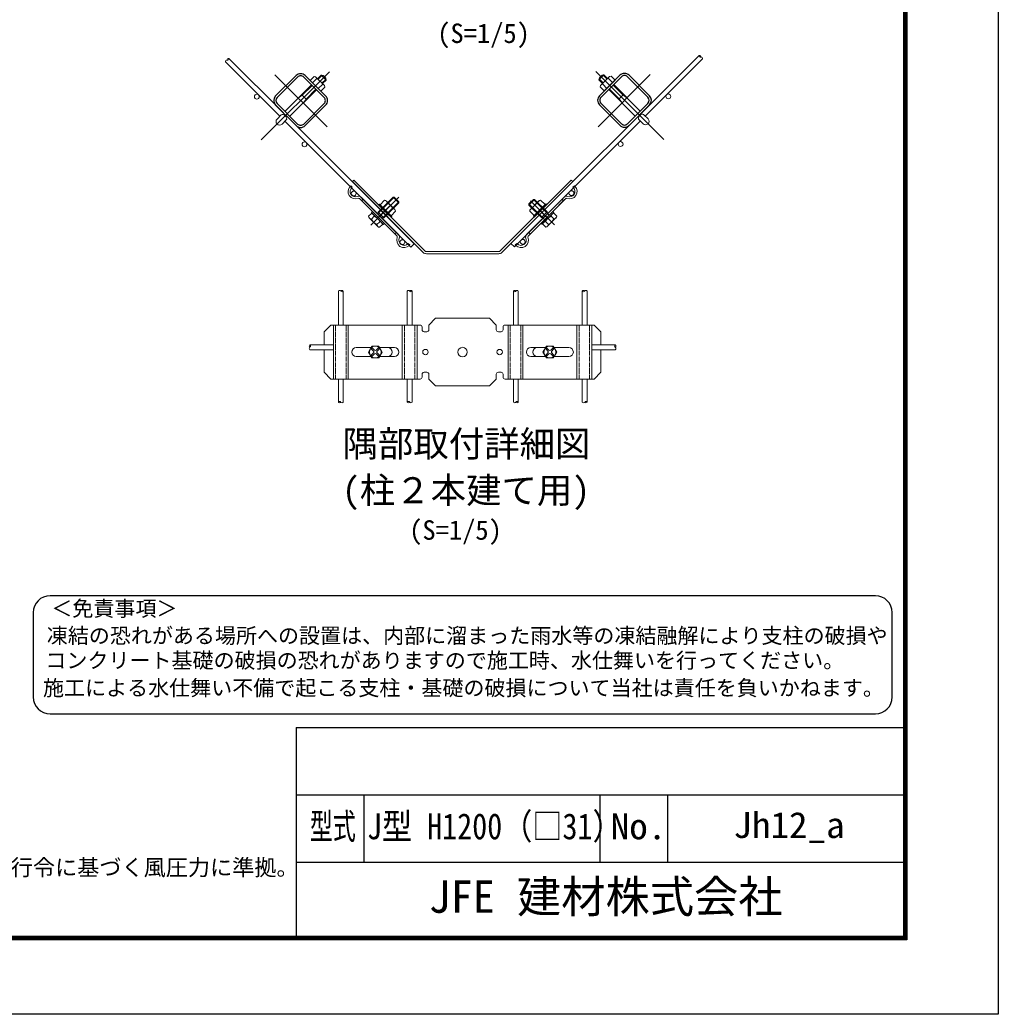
# Model space of a CAD drawing. Units: millimetres, scale not verified, with parts at other scales. Extents: x -4200 to 4200, y -2970 to 2970.
# Drawn here: x 1302 to 4200, y -2970 to -23 of the extents above; entities that cross this region are included whole.
import ezdxf
from ezdxf.enums import TextEntityAlignment as Align

# ---------------------------------------------------------------- set-up
doc = ezdxf.new("R2010")
doc.units = ezdxf.units.MM
doc.header["$LTSCALE"] = 10
doc.linetypes.add('USER1', pattern=[50.8, 31.75, -6.35, 6.35, -6.35])
doc.linetypes.add('USER2', pattern=[0.375, 0.25, -0.125])
for name, color, linetype, lineweight in [('0-0_D-TTL-TXT', 7, 'Continuous', 25), ('0-2_D-STR3', 3, 'Continuous', 13), ('0-3_D-BMK', 2, 'USER1', 13), ('0-4_D-STR1', 1, 'Continuous', 25), ('0-5_D-STR2', 7, 'Continuous', 13), ('0-C_D-TTL', 7, 'Continuous', 25)]:
    doc.layers.add(name, color=color, linetype=linetype, lineweight=lineweight)
doc.styles.add('ＭＳ ゴシック', font='')
doc.styles.get('ＭＳ ゴシック').set_extended_font_data('MS Gothic')

msp = doc.modelspace()

# ---------------------------------------------------------------- linework, layer by layer
at = {"layer": '0-0_D-TTL-TXT', "color": 2}
for p, q in [((3836.51, -1729.88), (1390.97, -1729.88)), ((1340.97, -1779.88), (1340.97, -2029.88)), ((3886.51, -2029.88), (3886.51, -1779.88)), ((1390.97, -2079.88), (3836.51, -2079.88))]:
    msp.add_line(p, q, dxfattribs=at)
for centre, start, end in [((1390.97, -1779.88), 90, 180), ((3836.51, -1779.88), 0, 90), ((1390.97, -2029.88), 180, 270), ((3836.51, -2029.88), 270, 0)]:
    msp.add_arc(centre, 50, start, end, dxfattribs=at)
at = {"layer": '0-2_D-STR3'}
for p, q in [((2173.44, -190.01), (2161.39, -202.05)), ((2161.39, -202.05), (2193.3, -233.96)), ((2180.9, -197.48), (2168.86, -209.52)), ((2177.79, -191.18), (2173.44, -190.01)), ((2177.79, -191.18), (2204.17, -217.57)), ((2179.74, -193.13), (2180.9, -197.48)), ((2185.25, -198.64), (2180.9, -197.48)), ((2183.63, -197.02), (2194.43, -186.21)), ((2185.32, -198.72), (2197.33, -186.71)), ((2209.14, -200.92), (2194.43, -186.21)), ((2196.64, -210.03), (2208.64, -198.03)), ((2198.33, -211.73), (2209.14, -200.92)), ((3017.51, -200.12), (3032.21, -185.41)), ((3028.31, -210.93), (3017.51, -200.12)), ((3030.01, -209.23), (3018, -197.23)), ((3048.86, -190.38), (3022.47, -216.77)), ((3041.32, -197.92), (3029.32, -185.91)), ((3043.02, -196.22), (3032.21, -185.41)), ((3065.25, -201.25), (3033.34, -233.16)), ((3041.39, -197.84), (3045.74, -196.68)), ((3046.91, -192.33), (3045.74, -196.68)), ((3045.74, -196.68), (3057.78, -208.72)), ((3048.86, -190.38), (3053.21, -189.21)), ((3053.21, -189.21), (3065.25, -201.25)), ((2086.84, -293.81), (2165.47, -215.18)), ((2101.54, -308.52), (2180.17, -229.89)), ((2149.35, -257.32), (2178.48, -228.19)), ((2197.87, -214.45), (2185.83, -226.49)), ((2205.34, -221.92), (2193.3, -233.96)), ((2196.71, -210.1), (2197.87, -214.45)), ((2202.22, -215.62), (2197.87, -214.45)), ((2204.17, -217.57), (2205.34, -221.92)), ((3022.47, -216.77), (3021.3, -221.12)), ((3021.3, -221.12), (3033.34, -233.16)), ((3024.42, -214.82), (3028.77, -213.65)), ((3029.94, -209.3), (3028.77, -213.65)), ((3028.77, -213.65), (3040.81, -225.69)), ((3125.1, -307.72), (3046.47, -229.09)), ((3059.48, -216.07), (3088.61, -245.21)), ((3139.81, -293.01), (3061.18, -214.38)), ((2138.03, -246.01), (2126.15, -254.49)), ((2136.33, -244.31), (2151.04, -259.02)), ((2149.35, -257.32), (2140.86, -269.2)), ((3090.31, -243.51), (3075.6, -258.22)), ((3077.3, -256.52), (3085.78, -268.4)), ((3088.61, -245.21), (3100.49, -253.69)), ((2076.16, -304.48), (2063.64, -317)), ((2090.87, -319.19), (2078.35, -331.71)), ((3135.78, -318.39), (3148.29, -330.91)), ((3150.48, -303.68), (3163, -316.2)), ((2291.18, -497.37), (2286.66, -501.89)), ((2291.18, -497.37), (2501.44, -707.62)), ((2725.19, -707.62), (2935.45, -497.37)), ((2935.45, -497.37), (2939.97, -501.89)), ((2280.29, -515.89), (2281.71, -514.47)), ((2286.23, -519), (2281.71, -514.47)), ((2284.82, -520.41), (2286.23, -519)), ((2286.66, -501.89), (2496.92, -712.15)), ((2729.72, -712.15), (2939.97, -501.89)), ((2940.4, -519), (2944.93, -514.47)), ((2941.82, -520.41), (2940.4, -519)), ((2946.34, -515.89), (2944.93, -514.47)), ((2419.1, -663.74), (2307.8, -552.45)), ((2423.62, -659.22), (2312.32, -547.92)), ((2314.23, -558.88), (2318.76, -554.35)), ((2341.62, -630.73), (2424.57, -547.78)), ((2360.32, -598.45), (2410.8, -547.97)), ((2363, -592.38), (2407.41, -547.97)), ((2382.38, -557.45), (2369.08, -570.74)), ((2412.58, -584.82), (2387.49, -559.73)), ((2424.38, -564.94), (2407.41, -547.97)), ((2803.01, -659.22), (2914.31, -547.92)), ((2807.54, -663.74), (2918.84, -552.45)), ((2809.73, -571.61), (2826.7, -554.64)), ((2809.73, -568.21), (2823.31, -554.64)), ((2865.45, -610.36), (2814.38, -559.29)), ((2814.46, -584.42), (2839.55, -559.32)), ((2869.97, -601.31), (2823.31, -554.64)), ((2823.31, -554.64), (2826.7, -554.64)), ((2864.04, -591.97), (2826.7, -554.64)), ((2844.66, -557.04), (2857.95, -570.33)), ((2880.44, -590.84), (2915.79, -555.49)), ((2912.4, -558.88), (2907.88, -554.35)), ((2339.55, -575.71), (2325.97, -562.14)), ((2361.59, -610.76), (2400.06, -572.3)), ((2364.7, -570.88), (2366.96, -568.62)), ((2403.73, -605.39), (2366.96, -568.62)), ((2373.9, -612.03), (2424.38, -561.55)), ((2390.51, -565.58), (2377.22, -578.87)), ((2379.97, -609.35), (2424.38, -564.94)), ((2406.77, -581.84), (2393.48, -595.13)), ((2424.38, -564.94), (2424.38, -561.55)), ((2853.14, -611.62), (2809.73, -568.21)), ((2809.73, -571.61), (2809.73, -568.21)), ((2847.06, -608.94), (2809.73, -571.61)), ((2885.42, -630.32), (2816.61, -561.52)), ((2820.27, -581.44), (2833.56, -594.73)), ((2823.31, -604.98), (2860.08, -568.21)), ((2825.57, -607.25), (2862.34, -570.48)), ((2836.53, -565.17), (2849.82, -578.47)), ((2862.34, -570.48), (2860.08, -568.21)), ((2334.86, -604.96), (2343.35, -596.48)), ((2362.66, -635.6), (2337.16, -610.09)), ((2342.99, -613.1), (2351.48, -604.61)), ((2343.35, -593.65), (2346.17, -590.82)), ((2378.7, -629.01), (2343.35, -593.65)), ((2361.31, -597.47), (2363, -592.38)), ((2379.97, -609.35), (2363, -592.38)), ((2374.88, -611.04), (2379.97, -609.35)), ((2401.47, -607.65), (2403.73, -605.39)), ((2414.91, -589.97), (2401.61, -603.27)), ((2812.13, -589.57), (2825.43, -602.86)), ((2825.57, -607.25), (2823.31, -604.98)), ((2847.06, -608.94), (2864.04, -591.97)), ((2852.16, -610.64), (2847.06, -608.94)), ((2848.34, -628.6), (2883.69, -593.24)), ((2856.4, -614.88), (2853.14, -611.62)), ((2864.37, -635.19), (2889.88, -609.69)), ((2884.05, -612.69), (2875.56, -604.2)), ((2883.69, -593.24), (2880.86, -590.42)), ((2892.18, -604.56), (2883.69, -596.07)), ((2359.26, -629.36), (2367.74, -620.87)), ((2367.39, -637.49), (2375.87, -629.01)), ((2378.7, -629.01), (2381.53, -626.18)), ((2848.34, -628.6), (2845.51, -625.77)), ((2859.65, -637.09), (2851.17, -628.6)), ((2867.78, -628.95), (2859.3, -620.47)), ((2412.66, -657.31), (2417.19, -652.78)), ((2813.97, -657.31), (2809.45, -652.78)), ((2451.13, -686.72), (2452.54, -685.31)), ((2452.54, -685.31), (2457.07, -689.84)), ((2455.65, -691.25), (2457.07, -689.84)), ((2774.09, -685.31), (2769.56, -689.84)), ((2770.98, -691.25), (2769.56, -689.84)), ((2775.5, -686.72), (2774.09, -685.31)), ((2505.97, -709.5), (2720.67, -709.5)), ((2505.97, -715.9), (2720.67, -715.9)), ((2533.32, -907.32), (2513.32, -927.32)), ((2533.32, -907.32), (2693.32, -907.32)), ((2693.32, -907.32), (2713.32, -927.32)), ((2223.32, -927.32), (2203.32, -947.32)), ((2487.32, -927.32), (2223.32, -927.32)), ((2230.69, -1087.32), (2230.69, -927.32)), ((2274.69, -1087.32), (2274.69, -927.32)), ((2434.69, -1087.32), (2434.69, -927.32)), ((2478.69, -1087.32), (2478.69, -927.32)), ((2493.32, -941.32), (2493.32, -933.32)), ((2513.32, -941.32), (2513.32, -927.32)), ((2713.32, -941.32), (2713.32, -927.32)), ((2733.32, -941.32), (2733.32, -933.32)), ((2739.32, -927.32), (3003.32, -927.32)), ((2747.95, -1087.32), (2747.95, -927.32)), ((2791.95, -1087.32), (2791.95, -927.32)), ((2951.95, -1087.32), (2951.95, -927.32)), ((2995.95, -1087.32), (2995.95, -927.32)), ((3003.32, -927.32), (3023.32, -947.32)), ((2203.32, -947.32), (2203.32, -986.12)), ((2499.32, -947.32), (2507.32, -947.32)), ((2727.32, -947.32), (2719.32, -947.32)), ((3023.32, -947.32), (3023.32, -986.12)), ((2203.32, -1000.52), (2203.32, -1067.32)), ((2341.83, -994.32), (2298.09, -994.32)), ((2344.52, -989.66), (2334.33, -1007.32)), ((2343.4, -998.83), (2349.06, -1004.49)), ((2344.52, -989.66), (2364.91, -989.66)), ((2346.23, -996.01), (2351.89, -1001.66)), ((2363.2, -996.01), (2357.54, -1001.66)), ((2366.03, -998.83), (2360.37, -1004.49)), ((2364.91, -989.66), (2375.1, -1007.32)), ((2411.29, -994.32), (2367.6, -994.32)), ((2815.35, -994.32), (2859.04, -994.32)), ((2861.72, -989.66), (2851.53, -1007.32)), ((2860.6, -998.83), (2866.26, -1004.49)), ((2882.11, -989.66), (2861.72, -989.66)), ((2863.43, -996.01), (2869.09, -1001.66)), ((2880.4, -996.01), (2874.75, -1001.66)), ((2883.23, -998.83), (2877.58, -1004.49)), ((2882.11, -989.66), (2892.31, -1007.32)), ((2884.8, -994.32), (2928.55, -994.32)), ((3023.32, -1000.52), (3023.32, -1067.32)), ((2341.83, -1020.32), (2298.09, -1020.32)), ((2344.52, -1024.98), (2334.33, -1007.32)), ((2343.4, -1015.81), (2349.06, -1010.15)), ((2344.52, -1024.98), (2364.91, -1024.98)), ((2346.23, -1018.63), (2351.89, -1012.98)), ((2363.2, -1018.63), (2357.54, -1012.98)), ((2366.03, -1015.81), (2360.37, -1010.15)), ((2364.91, -1024.98), (2375.1, -1007.32)), ((2411.29, -1020.32), (2367.6, -1020.32)), ((2815.35, -1020.32), (2859.04, -1020.32)), ((2861.72, -1024.98), (2851.53, -1007.32)), ((2860.6, -1015.81), (2866.26, -1010.15)), ((2882.11, -1024.98), (2861.72, -1024.98)), ((2863.43, -1018.63), (2869.09, -1012.98)), ((2880.4, -1018.63), (2874.75, -1012.98)), ((2883.23, -1015.81), (2877.58, -1010.15)), ((2882.11, -1024.98), (2892.31, -1007.32)), ((2884.8, -1020.32), (2928.55, -1020.32)), ((2223.32, -1087.32), (2203.32, -1067.32)), ((2223.32, -1087.32), (2487.32, -1087.32)), ((2493.32, -1073.32), (2493.32, -1081.32)), ((2499.32, -1067.32), (2507.32, -1067.32)), ((2513.32, -1073.32), (2513.32, -1087.32)), ((2533.32, -1107.32), (2513.32, -1087.32)), ((2693.32, -1107.32), (2713.32, -1087.32)), ((2713.32, -1073.32), (2713.32, -1087.32)), ((2727.32, -1067.32), (2719.32, -1067.32)), ((2733.32, -1073.32), (2733.32, -1081.32)), ((3003.32, -1087.32), (2739.32, -1087.32)), ((3023.32, -1067.32), (3003.32, -1087.32)), ((2693.32, -1107.32), (2533.32, -1107.32))]:
    msp.add_line(p, q, dxfattribs=at)
at = {"layer": '0-2_D-STR3', "linetype": 'USER2'}
for p, q in [((2237.09, -1087.32), (2237.09, -927.32)), ((2268.29, -1087.32), (2268.29, -927.32)), ((2441.09, -1087.32), (2441.09, -927.32)), ((2472.29, -1087.32), (2472.29, -927.32)), ((2754.35, -1087.32), (2754.35, -927.32)), ((2785.55, -1087.32), (2785.55, -927.32)), ((2958.35, -1087.32), (2958.35, -927.32)), ((2989.55, -1087.32), (2989.55, -927.32))]:
    msp.add_line(p, q, dxfattribs=at)
at = {"layer": '0-2_D-STR3'}
for points in [[(2138.03, -246.01), (2167.16, -216.87), (2138.03, -246.01)], [(3048.17, -227.39), (3077.3, -256.52), (3048.17, -227.39)], [(2424.38, -561.55), (2410.8, -547.97), (2407.41, -547.97)], [(2852.16, -610.64), (2865.73, -597.06), (2864.04, -591.97)]]:
    msp.add_lwpolyline(points, dxfattribs=at)
for centre, radius in [((2354.72, -1007.32), 17.66), ((2503.32, -1007.32), 8), ((2613.32, -1007.32), 14), ((2723.32, -1007.32), 8), ((2871.92, -1007.32), 17.66)]:
    msp.add_circle(centre, radius, dxfattribs=at)
for centre, radius, start, end in [((2193.19, -202.17), 16, 4.4584, 85.5416), ((3033.46, -201.37), 16, 94.4584, 175.5416), ((2071, -324.35), 10.4, 135, 315), ((3155.65, -323.55), 10.4, 225, 45), ((2295.85, -531.44), 22, 135, 292.60731), ((2295.85, -531.44), 15.6, 135, 292.60731), ((2930.79, -531.44), 22, 247.39269, 45), ((2930.79, -531.44), 15.6, 247.39269, 45), ((2305.54, -554.71), 9.6, 45, 112.60731), ((2305.54, -554.71), 3.2, 45, 112.60731), ((2381.36, -566.6), 9.21, 6.37498, 83.62502), ((2845.68, -566.2), 9.21, 96.37498, 173.62502), ((2921.1, -554.71), 9.6, 67.39269, 135), ((2921.1, -554.71), 3.2, 67.39269, 135), ((2375.97, -596.38), 34.06, 25.26839, 64.73161), ((2405.74, -591.01), 9.22, 6.43449, 83.56551), ((2821.3, -590.6), 9.22, 96.43449, 173.56551), ((2851.07, -595.98), 34.06, 115.26839, 154.73161), ((2344.02, -603.94), 9.22, 186.40651, 263.59349), ((2373.8, -598.56), 34.06, 205.26839, 244.73161), ((2342.32, -605.63), 9.21, 6.37498, 83.62502), ((2336.94, -635.41), 34.06, 25.26839, 64.73161), ((2890.1, -635.01), 34.06, 115.26839, 154.73161), ((2853.24, -598.15), 34.06, 295.26839, 334.73161), ((2884.72, -605.23), 9.21, 96.37498, 173.62502), ((2883.02, -603.53), 9.22, 276.40651, 353.59349), ((2368.26, -628.49), 9.04, 185.51779, 264.48221), ((2366.71, -630.04), 9.22, 6.43449, 83.56551), ((2860.33, -629.63), 9.22, 96.43449, 173.56551), ((2858.78, -628.08), 9.04, 275.51779, 354.48221), ((2440.1, -675.69), 22, 157.39269, 315), ((2416.83, -666.01), 3.2, 337.39269, 45), ((2416.83, -666.01), 9.6, 337.39269, 45), ((2440.1, -675.69), 15.6, 157.39269, 315), ((2786.54, -675.69), 22, 225, 22.60731), ((2786.54, -675.69), 15.6, 225, 22.60731), ((2809.8, -666.01), 9.6, 135, 202.60731), ((2809.8, -666.01), 3.2, 135, 202.60731), ((2505.97, -703.1), 12.8, 225, 270), ((2505.97, -703.1), 6.4, 225, 270), ((2720.67, -703.1), 6.4, 270, 315), ((2720.67, -703.1), 12.8, 270, 315), ((2487.32, -933.32), 6, 0, 90), ((2499.32, -941.32), 6, 180, 270), ((2507.32, -941.32), 6, 270, 0), ((2719.32, -941.32), 6, 180, 270), ((2727.32, -941.32), 6, 270, 0), ((2739.32, -933.32), 6, 90, 180), ((2298.09, -1007.32), 13, 90, 270), ((2344.82, -997.42), 2, 45, 225), ((2354.72, -998.83), 4, 225.00001, 314.99999), ((2364.61, -997.42), 2, 315.00048, 135.00047), ((2391.92, -1007.32), 13, 270, 90), ((2411.29, -1007.32), 13, 270, 90), ((2815.35, -1007.32), 13, 90, 270), ((2834.72, -1007.32), 13, 90, 270), ((2862.02, -997.42), 2, 44.99953, 224.99952), ((2871.92, -998.83), 4, 225.00001, 314.99999), ((2881.82, -997.42), 2, 315, 135), ((2928.55, -1007.32), 13, 270, 90), ((2344.82, -1017.22), 2, 135.00001, 314.99999), ((2346.23, -1007.32), 4, 314.99999, 45), ((2354.72, -1015.8), 4, 45, 135), ((2363.2, -1007.32), 4, 135, 225.00001), ((2364.61, -1017.22), 2, 225.00002, 45), ((2862.02, -1017.22), 2, 135, 314.99998), ((2863.43, -1007.32), 4, 314.99999, 45), ((2871.92, -1015.8), 4, 45, 135), ((2880.4, -1007.32), 4, 135, 225.00001), ((2881.82, -1017.22), 2, 225.00001, 44.99999), ((2487.32, -1081.32), 6, 270, 0), ((2499.32, -1073.32), 6, 90, 180), ((2507.32, -1073.32), 6, 0, 90), ((2719.32, -1073.32), 6, 90, 180), ((2727.32, -1073.32), 6, 0, 90), ((2739.32, -1081.32), 6, 180, 270)]:
    msp.add_arc(centre, radius, start, end, dxfattribs=at)
for centre, major_axis, start_param, end_param in [((2083.47, -311.88), (-7.35, 7.35), 3.1415927, 6.2831853), ((3143.17, -311.08), (7.35, 7.35), 0, 3.1415927)]:
    msp.add_ellipse(centre, major_axis=major_axis, ratio=0.649974, start_param=start_param, end_param=end_param, dxfattribs=at)
at = {"layer": '0-3_D-BMK'}
for p, q in [((2016.83, -378.52), (2218.72, -176.63)), ((3209.82, -377.72), (3007.92, -175.83)), ((2056.97, -185.31), (2211.71, -340.05)), ((3169.68, -184.51), (3014.93, -339.25))]:
    msp.add_line(p, q, dxfattribs=at)
at = {"layer": '0-4_D-STR1'}
for p, q in [((2059.4, -248.27), (2119.93, -187.74)), ((2063.93, -252.8), (2124.45, -192.27)), ((2203.09, -252.8), (2142.56, -192.27)), ((2207.61, -248.27), (2147.08, -187.74)), ((3019.03, -247.47), (3079.56, -186.94)), ((3023.56, -252), (3084.09, -191.47)), ((3162.72, -252), (3102.19, -191.47)), ((3167.24, -247.47), (3106.71, -186.94)), ((2059.27, -275.29), (2120.06, -336.08)), ((2063.84, -270.81), (2124.54, -331.51)), ((2142.56, -331.43), (2203.09, -270.9)), ((2147.08, -335.95), (2207.61, -275.42)), ((3079.56, -335.15), (3019.03, -274.62)), ((3084.09, -330.63), (3023.56, -270.1)), ((3162.8, -270.01), (3102.1, -330.71)), ((3167.37, -274.49), (3106.58, -335.28))]:
    msp.add_line(p, q, dxfattribs=at)
for centre, radius, start, end in [((2133.51, -201.32), 19.2, 45, 135.00001), ((2133.51, -201.32), 12.8, 45, 135.00001), ((3093.14, -200.52), 19.2, 44.99999, 135), ((3093.14, -200.52), 12.8, 44.99999, 135), ((2072.98, -261.85), 19.2, 135.00001, 225), ((2072.98, -261.85), 12.8, 135.00001, 225), ((2194.03, -261.85), 12.8, 315.00001, 45.00002), ((2194.03, -261.85), 19.2, 315.00001, 45.00002), ((3032.61, -261.05), 19.2, 134.99998, 224.99999), ((3032.61, -261.05), 12.8, 134.99998, 224.99999), ((3153.67, -261.05), 12.8, 315, 44.99999), ((3153.67, -261.05), 19.2, 315, 44.99999), ((2133.51, -322.37), 19.2, 225, 315.00001), ((2133.51, -322.38), 12.8, 225, 315.00001), ((3093.14, -321.57), 19.2, 224.99999, 315), ((3093.14, -321.58), 12.8, 224.99999, 315)]:
    msp.add_arc(centre, radius, start, end, dxfattribs=at)
at = {"layer": '0-5_D-STR2'}
for p, q in [((2072.13, -308.51), (1910.79, -147.18)), ((2082.31, -298.33), (1920.98, -137)), ((2756.55, -685.31), (3313.96, -127.91)), ((3154.51, -307.71), (3324.14, -138.09)), ((2459.91, -696.29), (2086.84, -323.22)), ((2272.9, -488.92), (2097.02, -313.04)), ((2766.74, -695.49), (3139.81, -322.42)), ((2272.9, -488.92), (2470.09, -686.11)), ((2459.91, -696.29), (2470.09, -686.11)), ((2756.55, -685.31), (2766.74, -695.49)), ((2245.52, -927.32), (2245.52, -826.67)), ((2259.92, -927.32), (2259.92, -826.67)), ((2449.52, -927.32), (2449.52, -826.67)), ((2463.92, -927.32), (2463.92, -826.67)), ((2764.12, -927.32), (2764.12, -826.67)), ((2778.52, -927.32), (2778.52, -826.67)), ((2968.12, -927.32), (2968.12, -826.67)), ((2982.52, -927.32), (2982.52, -826.67)), ((2229.32, -986.12), (2160.87, -986.12)), ((2229.32, -1000.52), (2160.87, -1000.52)), ((2995.95, -986.12), (3065.76, -986.12)), ((2995.95, -1000.52), (3065.76, -1000.52)), ((2245.52, -1087.32), (2245.52, -1155.76)), ((2259.92, -1087.32), (2259.92, -1155.76)), ((2449.52, -1087.32), (2449.52, -1155.76)), ((2463.92, -1087.32), (2463.92, -1155.76)), ((2764.12, -1087.32), (2764.12, -1155.76)), ((2778.52, -1087.32), (2778.52, -1155.76)), ((2968.12, -1087.32), (2968.12, -1155.76)), ((2982.52, -1087.32), (2982.52, -1155.76))]:
    msp.add_line(p, q, dxfattribs=at)
for centre in [(2003.68, -250.25), (3222.96, -249.45), (2145.1, -391.67), (3081.54, -390.87), (2290.77, -537.33), (2935.88, -536.53), (2435.02, -681.58), (2791.63, -680.78)]:
    msp.add_circle(centre, 7.2, dxfattribs=at)
for centre, start, end in [((1915.23, -146.52), 81.54543, 188.45457), ((1920.32, -141.43), 81.54543, 188.45457), ((1916.54, -137.66), 261.54543, 8.45457), ((3318.39, -128.56), 171.54543, 278.45457), ((3314.62, -132.34), 351.54543, 98.45457), ((3319.71, -137.43), 351.54543, 98.45457), ((2249.12, -829.34), 36.54543, 143.45457), ((2256.32, -829.34), 36.54543, 143.45457), ((2453.12, -829.34), 36.54543, 143.45457), ((2460.32, -829.34), 36.54543, 143.45457), ((2767.72, -829.34), 36.54543, 143.45457), ((2774.92, -829.34), 36.54543, 143.45457), ((2971.72, -829.34), 36.54543, 143.45457), ((2978.92, -829.34), 36.54543, 143.45457), ((2256.32, -824), 216.54543, 323.45457), ((2460.32, -824), 216.54543, 323.45457), ((2767.72, -824), 216.54543, 323.45457), ((2971.72, -824), 216.54543, 323.45457), ((2163.54, -989.72), 126.54543, 233.45457), ((2163.54, -996.92), 126.54543, 233.45457), ((2158.21, -989.72), 306.54543, 53.45457), ((3068.43, -989.72), 126.54543, 233.45457), ((3063.09, -989.72), 306.54543, 53.45457), ((3063.09, -996.92), 306.54543, 53.45457), ((2249.12, -1158.43), 36.54543, 143.45457), ((2249.12, -1153.09), 216.54543, 323.45457), ((2256.32, -1153.09), 216.54543, 323.45457), ((2453.12, -1158.43), 36.54543, 143.45457), ((2453.12, -1153.09), 216.54543, 323.45457), ((2460.32, -1153.09), 216.54543, 323.45457), ((2767.72, -1153.09), 216.54543, 323.45457), ((2774.92, -1158.43), 36.54543, 143.45457), ((2774.92, -1153.09), 216.54543, 323.45457), ((2971.72, -1153.09), 216.54543, 323.45457), ((2978.92, -1158.43), 36.54543, 143.45457), ((2978.92, -1153.09), 216.54543, 323.45457)]:
    msp.add_arc(centre, 4.48, start, end, dxfattribs=at)
at = {"layer": '0-C_D-TTL'}
for p, q in [((2120.26, -2120), (2120.26, -2740)), ((2120.26, -2120), (3920.26, -2120)), ((2120.26, -2320), (3920.26, -2320)), ((2320.26, -2320), (2320.26, -2520)), ((3020.26, -2320), (3020.26, -2520)), ((3220.26, -2320), (3220.26, -2520)), ((2120.26, -2520), (3920.26, -2520))]:
    msp.add_line(p, q, dxfattribs=at)
at = {"layer": '0-C_D-TTL', "color": 2}
msp.add_lwpolyline([(-4199.74, 2970), (4200.26, 2970), (4200.26, -2970), (-4199.74, -2970)], close=True, dxfattribs=at)
at = {"layer": '0-C_D-TTL'}
for points in [[(-3929.74, 2750), (3930.26, 2750), (3930.26, -2750), (-3929.74, -2750)], [(-3927.24, 2747.5), (3927.76, 2747.5), (3927.76, -2747.5), (-3927.24, -2747.5)], [(-3924.74, 2745), (3925.26, 2745), (3925.26, -2745), (-3924.74, -2745)], [(-3922.24, 2742.5), (3922.76, 2742.5), (3922.76, -2742.5), (-3922.24, -2742.5)], [(-3919.74, 2740), (3920.26, 2740), (3920.26, -2740), (-3919.74, -2740)]]:
    msp.add_lwpolyline(points, close=True, dxfattribs=at)

# ---------------------------------------------------------------- texts
at = {"layer": '0-0_D-TTL-TXT', "style": 'ＭＳ ゴシック'}
for s, height, p in [('(S=1/5)', 57.7, (2538.14, -108.56)), ('隅部取付詳細図', 76.98, (2257.33, -1340.81)), ('(柱２本建て用)', 76.98, (2256.29, -1478.55)), ('(S=1/5)', 57.7, (2454.99, -1581.11)), ('＜免責事項＞ \u3000\u3000', 45.67, (1394.67, -1804.06)), ('凍結の恐れがある場所への設置は、内部に溜まった雨水等の凍結融解により支柱の破損や', 45.67, (1381.15, -1884.56)), ('コンクリート基礎の破損の恐れがありますので施工時、水仕舞いを行ってください。', 45.67, (1377.04, -1957.98)), ('施工による水仕舞い不備で起こる支柱・基礎の破損について当社は責任を負いかねます。 ', 45.67, (1370.04, -2039.47)), ('（設計条件）風荷重：昭和57年改正 建築基準法・同施行令に基づく風圧力に準拠。', 48.09, (-332.19, -2573.6)), ('JFE 建材株式会社', 96.19, (2512.64, -2698.5))]:
    msp.add_text(s, height=height, dxfattribs=at).set_placement(p, align=Align.BOTTOM_LEFT)
for s, height, width, p in [('型式', 76.97, 0.65, (2160.52, -2474.8)), ('J型 H1200（□31）', 76.98, 0.85, (2329.99, -2474.8)), ('No.', 76.98, 1.05, (3052.26, -2474.8)), ('Jh12_a', 76.98, 1.05, (3415.59, -2470.99))]:
    msp.add_text(s, height=height, dxfattribs=dict(at, width=width)).set_placement(p, align=Align.BOTTOM_LEFT)

doc.saveas('drawing.dxf')
